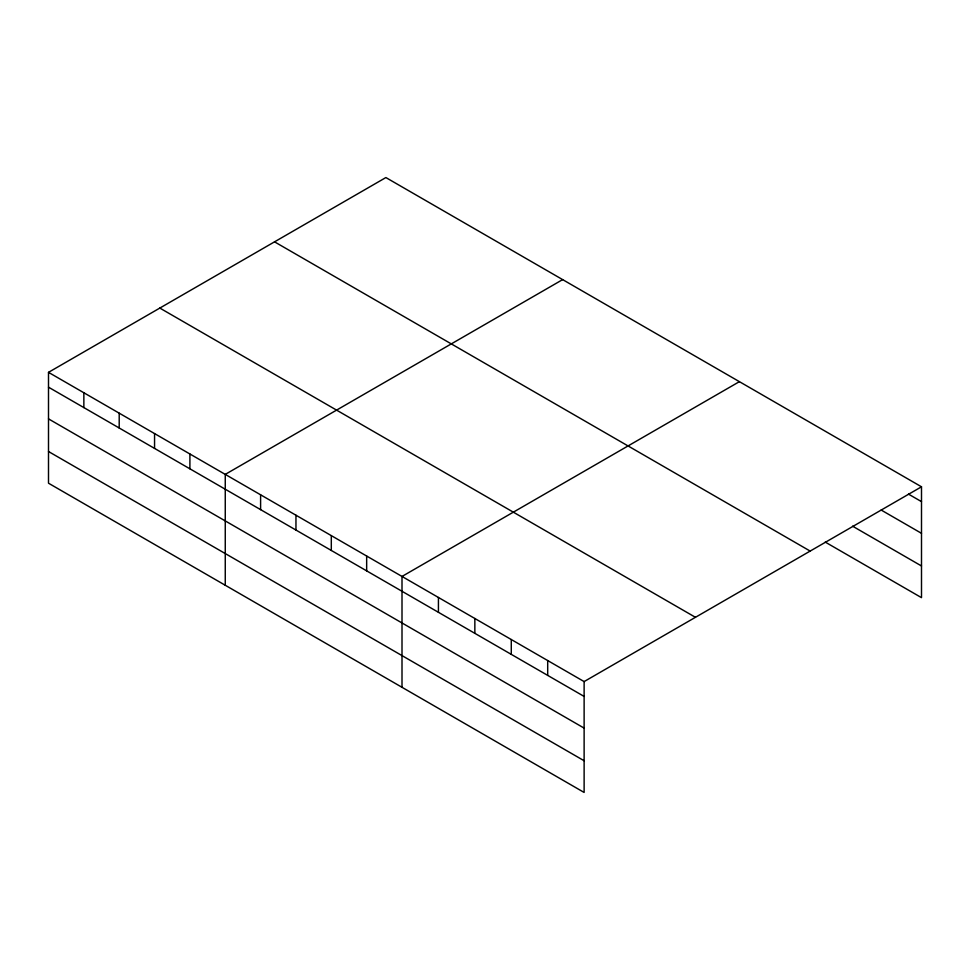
<?xml version="1.0" encoding="UTF-8"?>
<svg xmlns="http://www.w3.org/2000/svg" width="970" height="970" viewBox="0 0 970 970"><rect width="100%" height="100%" fill="white"/><g stroke="black" fill="none" stroke-linecap="round" stroke-linejoin="round"><path stroke-width="1.45" d="M48.5 372.347L584.122 681.583L584.122 792.441L48.5 483.205L48.5 372.347L385.878 177.558L921.5 486.794L921.5 597.653L825.24 542.084M562.636 279.615L225.258 474.391L225.258 585.25M739.395 381.659L402.004 576.447L402.004 687.293M584.122 681.583L921.5 486.794M908.49 494.118L921.5 501.635M881.172 510.038L921.5 533.318M852.557 526.164L921.5 565.971M274.546 241.845L810.168 551.081M159.832 308.072L695.454 617.308M48.5 387.175L584.122 696.424M48.5 418.87L584.122 728.106M48.5 451.511L584.122 760.747M547.698 660.558L547.698 675.387M511.275 639.533L511.275 654.362M474.851 618.496L474.851 633.337M438.428 597.471L438.428 612.3M366.66 556.028L366.66 570.869M331.303 535.622L331.303 550.463M295.959 515.216L295.959 530.044M260.603 494.809L260.603 509.638M189.902 453.984L189.902 468.813M154.557 433.578L154.557 448.407M119.201 413.171L119.201 428M83.856 392.753L83.856 407.594"/></g></svg>
